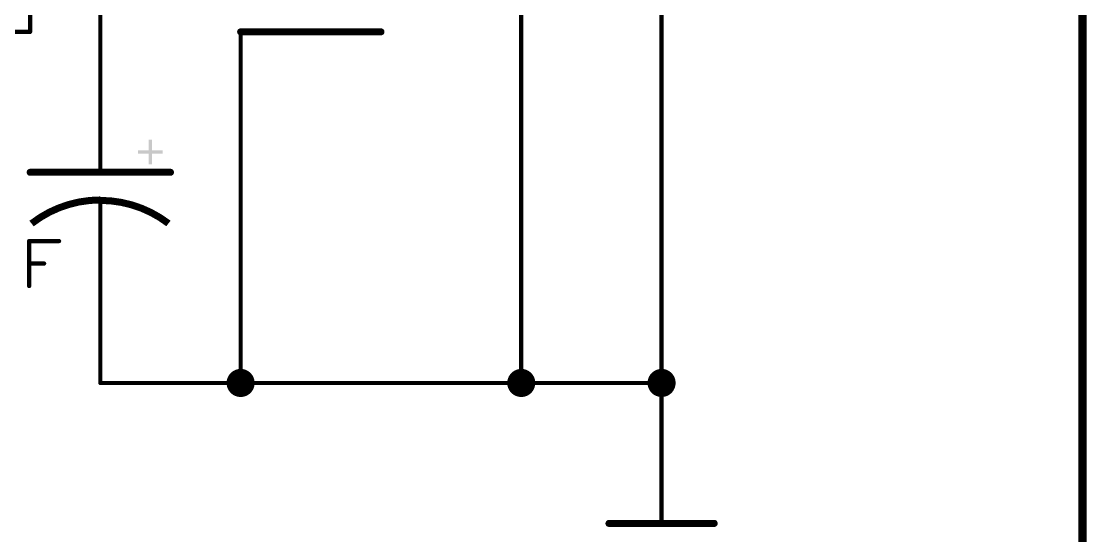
# Model space of a CAD drawing. Extents: x 0 to 264, y 0 to 182.
# Drawn here: x 225.74 to 264.31, y 68.14 to 86.74 of the extents above; entities that cross this region are included whole.
import ezdxf

# ---------------------------------------------------------------- set-up
doc = ezdxf.new("R2010")
doc.units = 0
for name, color, linetype in [('91', 122, 'CONTINUOUS'), ('94', 12, 'CONTINUOUS'), ('96', 251, 'CONTINUOUS')]:
    doc.layers.add(name, color=color, linetype=linetype)

# ---------------------------------------------------------------- blocks, each defined once
blk = doc.blocks.new('RECT')
blk.add_solid([(-0.5, -0.5), (0.5, -0.5), (-0.5, 0.5), (0.5, 0.5)])

msp = doc.modelspace()

# ---------------------------------------------------------------- linework, layer by layer
at = {"layer": '91', "const_width": 0.1524}
for points in [[(226.06, 86.36), (226.06, 101.6)], [(243.84, 96.52), (243.84, 73.66)], [(248.92, 93.98), (248.92, 73.66)], [(228.6, 88.9), (228.6, 83.82)], [(213.36, 86.36), (226.06, 86.36)], [(233.68, 83.82), (233.68, 73.66)], [(228.6, 76.2), (228.6, 73.66)], [(228.6, 73.66), (233.68, 73.66)], [(233.68, 73.66), (243.84, 73.66)], [(243.84, 73.66), (248.92, 73.66)], [(248.92, 73.66), (248.92, 71.12)]]:
    msp.add_lwpolyline(points, dxfattribs=at)
at = {"layer": '91'}
for points, const_width in [([(226.0219, 86.36, 1), (226.0981, 86.36)], 0.0762), ([(226.06, 86.3219, 1), (226.06, 86.3981)], 0.0762), ([(228.5619, 83.82, 1), (228.6381, 83.82)], 0.0762), ([(233.7181, 83.82, 1), (233.6419, 83.82)], 0.0762), ([(228.6381, 76.2, 1), (228.5619, 76.2)], 0.0762), ([(233.68, 73.406, 1), (233.68, 73.914, 1), (233.68, 73.406)], 0.508), ([(243.84, 73.406, 1), (243.84, 73.914, 1), (243.84, 73.406)], 0.508), ([(248.92, 73.406, 1), (248.92, 73.914, 1), (248.92, 73.406)], 0.508), ([(228.6, 73.6981, 1), (228.6, 73.6219)], 0.0762), ([(228.5619, 73.66, 1), (228.6381, 73.66)], 0.0762), ([(233.68, 73.6981, 1), (233.68, 73.6219)], 0.0762), ([(233.6419, 73.66, 1), (233.7181, 73.66)], 0.0762), ([(233.68, 73.6219, 1), (233.68, 73.6981)], 0.0762), ([(243.84, 73.6981, 1), (243.84, 73.6219)], 0.0762), ([(243.8019, 73.66, 1), (243.8781, 73.66)], 0.0762), ([(243.84, 73.6219, 1), (243.84, 73.6981)], 0.0762), ([(248.9581, 73.66, 1), (248.8819, 73.66)], 0.0762), ([(248.8819, 73.66, 1), (248.9581, 73.66)], 0.0762), ([(248.92, 73.6219, 1), (248.92, 73.6981)], 0.0762), ([(248.8819, 71.12, 1), (248.9581, 71.12)], 0.0762)]:
    msp.add_lwpolyline(points, format="xyb", dxfattribs=dict(at, const_width=const_width))
at = {"layer": '94'}
for points, const_width in [([(264.16, 0), (264.16, 180.34)], 0.3), ([(238.76, 86.36), (233.68, 86.36)], 0.254), ([(233.68, 83.82), (233.68, 86.36)], 0.1524), ([(228.6, 83.82), (228.6, 81.28)], 0.1524), ([(231.14, 81.28), (226.06, 81.28)], 0.254), ([(228.6, 80.264), (228.6, 78.74)], 0.1524), ([(228.6, 76.2), (228.6, 78.74)], 0.1524), ([(248.92, 71.12), (248.92, 68.58)], 0.1524), ([(247.015, 68.58), (250.825, 68.58)], 0.254)]:
    msp.add_lwpolyline(points, dxfattribs=dict(at, const_width=const_width))
for points, const_width in [([(233.68, 86.4235, 1), (233.68, 86.2965)], 0.127), ([(233.7181, 86.36, 1), (233.6419, 86.36)], 0.0762), ([(238.76, 86.2965, 1), (238.76, 86.4235)], 0.127), ([(228.6381, 83.82, 1), (228.5619, 83.82)], 0.0762), ([(233.6419, 83.82, 1), (233.7181, 83.82)], 0.0762), ([(226.06, 81.3435, 1), (226.06, 81.2165)], 0.127), ([(231.14, 81.2165, 1), (231.14, 81.3435)], 0.127), ([(228.5619, 81.28, 1), (228.6381, 81.28)], 0.0762), ([(228.6, 80.28, 0.1668), (226.1108, 79.4258)], 0.254), ([(231.0669, 79.4296, 0.1645), (228.6, 80.2639)], 0.254), ([(228.6381, 80.264, 1), (228.5619, 80.264)], 0.0762), ([(228.6381, 78.74, 1), (228.5619, 78.74)], 0.0762), ([(228.5619, 78.74, 1), (228.6381, 78.74)], 0.0762), ([(228.5619, 76.2, 1), (228.6381, 76.2)], 0.0762), ([(248.9581, 71.12, 1), (248.8819, 71.12)], 0.0762), ([(247.015, 68.6435, 1), (247.015, 68.5165)], 0.127), ([(250.825, 68.5165, 1), (250.825, 68.6435)], 0.127), ([(248.8819, 68.58, 1), (248.9581, 68.58)], 0.0762)]:
    msp.add_lwpolyline(points, format="xyb", dxfattribs=dict(at, const_width=const_width))
at = {"layer": '96', "const_width": 0.1524}
for points in [[(226.023, 77.1652), (226.023, 78.7922)], [(226.023, 78.7922), (227.1077, 78.7922)], [(226.023, 77.9787), (226.5654, 77.9787)]]:
    msp.add_lwpolyline(points, dxfattribs=at)
at = {"layer": '96', "const_width": 0.0762}
for points in [[(226.0611, 78.7922, 1), (225.9849, 78.7922)], [(226.023, 78.8303, 1), (226.023, 78.7541)], [(227.1077, 78.7541, 1), (227.1077, 78.8303)], [(226.023, 78.0168, 1), (226.023, 77.9406)], [(226.5654, 77.9406, 1), (226.5654, 78.0168)], [(225.9849, 77.1652, 1), (226.0611, 77.1652)]]:
    msp.add_lwpolyline(points, format="xyb", dxfattribs=at)

# ---------------------------------------------------------------- block references
at = {"layer": '94', "rotation": 180}
for xscale, yscale in [(0.127, 0.889), (0.889, 0.127)]:
    msp.add_blockref('RECT', (230.4085, 82.0115), dxfattribs=dict(at, xscale=xscale, yscale=yscale))

doc.saveas('drawing.dxf')
